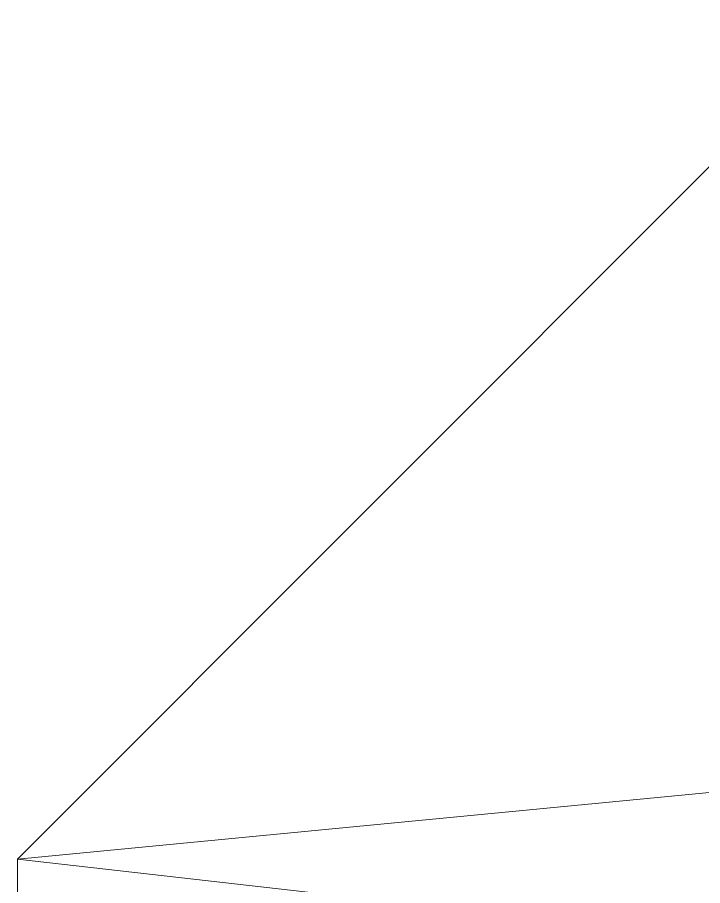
# Model space of a CAD drawing. Header units: inches. Extents: x 2605 to 2965, y 1528 to 1642.
# Drawn here: x 2607.876 to 2609.801, y 1556.083 to 1558.52 of the extents above; entities that cross this region are included whole.
import ezdxf

# ---------------------------------------------------------------- set-up
doc = ezdxf.new("R2010")
doc.units = ezdxf.units.IN
doc.layers.add('Fridge handle', color=6, linetype='Continuous', lineweight=9)

# ---------------------------------------------------------------- blocks, each defined once
blk = doc.blocks.new('Refrigerator')
at = {"layer": 'Fridge handle'}
mesh = blk.add_polyface(dxfattribs=at)
corners = [(-31.7876, 5.5679, 28.62), (-31.537, 5.8186, 28.7647), (-31.3923, 5.9632, 29.0153), (-31.3923, 5.9632, 29.3047), (-31.537, 5.8186, 29.5553), (-31.7876, 5.5679, 29.7), (-33.7548, 3.6007, 29.7), (-33.7548, 3.6007, 28.62)]
mesh.append_faces([[corners[k] for k in face] for face in [(0, 5, 4, 1)]], dxfattribs={"vtx0": -1, "vtx2": -1})
mesh.append_faces([[corners[k] for k in face] for face in [(7, 6, 5, 0)]], dxfattribs={"vtx2": -1})
mesh.append_faces([[corners[k] for k in face] for face in [(4, 3, 2, 1)]], dxfattribs={"vtx3": -1})
mesh = blk.add_polyface(dxfattribs=at)
corners = [(-33.7548, 3.6007, 29.7), (-33.7548, 3.3307, 29.7), (-31.3826, 3.3307, 29.7), (-31.3162, 3.8349, 29.7), (-31.1216, 4.3046, 29.7), (-30.8121, 4.7081, 29.7), (-30.4087, 5.0176, 29.7), (-29.9389, 5.2122, 29.7), (-29.4348, 5.2786, 29.7), (-29.4348, 5.5679, 29.7), (-31.7876, 5.5679, 29.7)]
mesh.append_faces([[corners[k] for k in face] for face in [(7, 10, 6)]], dxfattribs={"vtx0": -1, "vtx1": -1})
mesh.append_faces([[corners[k] for k in face] for face in [(3, 10, 0, 2), (10, 3, 4)]], dxfattribs={"vtx0": -1, "vtx2": -1})
mesh.append_faces([[corners[k] for k in face] for face in [(1, 2, 0)]], dxfattribs={"vtx1": -1})
mesh.append_faces([[corners[k] for k in face] for face in [(5, 6, 10), (4, 5, 10)]], dxfattribs={"vtx1": -1, "vtx2": -1})
mesh.append_faces([[corners[k] for k in face] for face in [(7, 8, 9, 10)]], dxfattribs={"vtx3": -1})
mesh = blk.add_polyface(dxfattribs=at)
corners = [(-33.7548, 3.3307, 28.62), (-33.7548, 3.6007, 28.62), (-31.7876, 5.5679, 28.62), (-29.4348, 5.5679, 28.62), (-29.4348, 5.2786, 28.62), (-29.9389, 5.2122, 28.62), (-30.4087, 5.0176, 28.62), (-30.8121, 4.7081, 28.62), (-31.1216, 4.3046, 28.62), (-31.3162, 3.8349, 28.62), (-31.3826, 3.3307, 28.62)]
mesh.append_faces([[corners[k] for k in face] for face in [(5, 3, 4)]], dxfattribs={"vtx0": -1})
mesh.append_faces([[corners[k] for k in face] for face in [(9, 1, 2, 8)]], dxfattribs={"vtx0": -1, "vtx2": -1})
mesh.append_faces([[corners[k] for k in face] for face in [(7, 8, 2), (6, 7, 2)]], dxfattribs={"vtx1": -1, "vtx2": -1})
mesh.append_faces([[corners[k] for k in face] for face in [(5, 6, 2, 3)]], dxfattribs={"vtx1": -1, "vtx3": -1})
mesh.append_faces([[corners[k] for k in face] for face in [(10, 0, 1, 9)]], dxfattribs={"vtx2": -1})
mesh = blk.add_polyface(dxfattribs=at)
corners = [(-33.7548, 3.3307, 28.62), (-33.7548, 3.3307, 29.7), (-33.7548, 3.6007, 29.7), (-33.7548, 3.6007, 28.62)]
mesh.append_faces([[corners[k] for k in face] for face in [(0, 1, 2, 3)]])

msp = doc.modelspace()

# ---------------------------------------------------------------- block references
msp.add_blockref('Refrigerator', (2641.6311, 1552.5571, 112))

doc.saveas('drawing.dxf')
